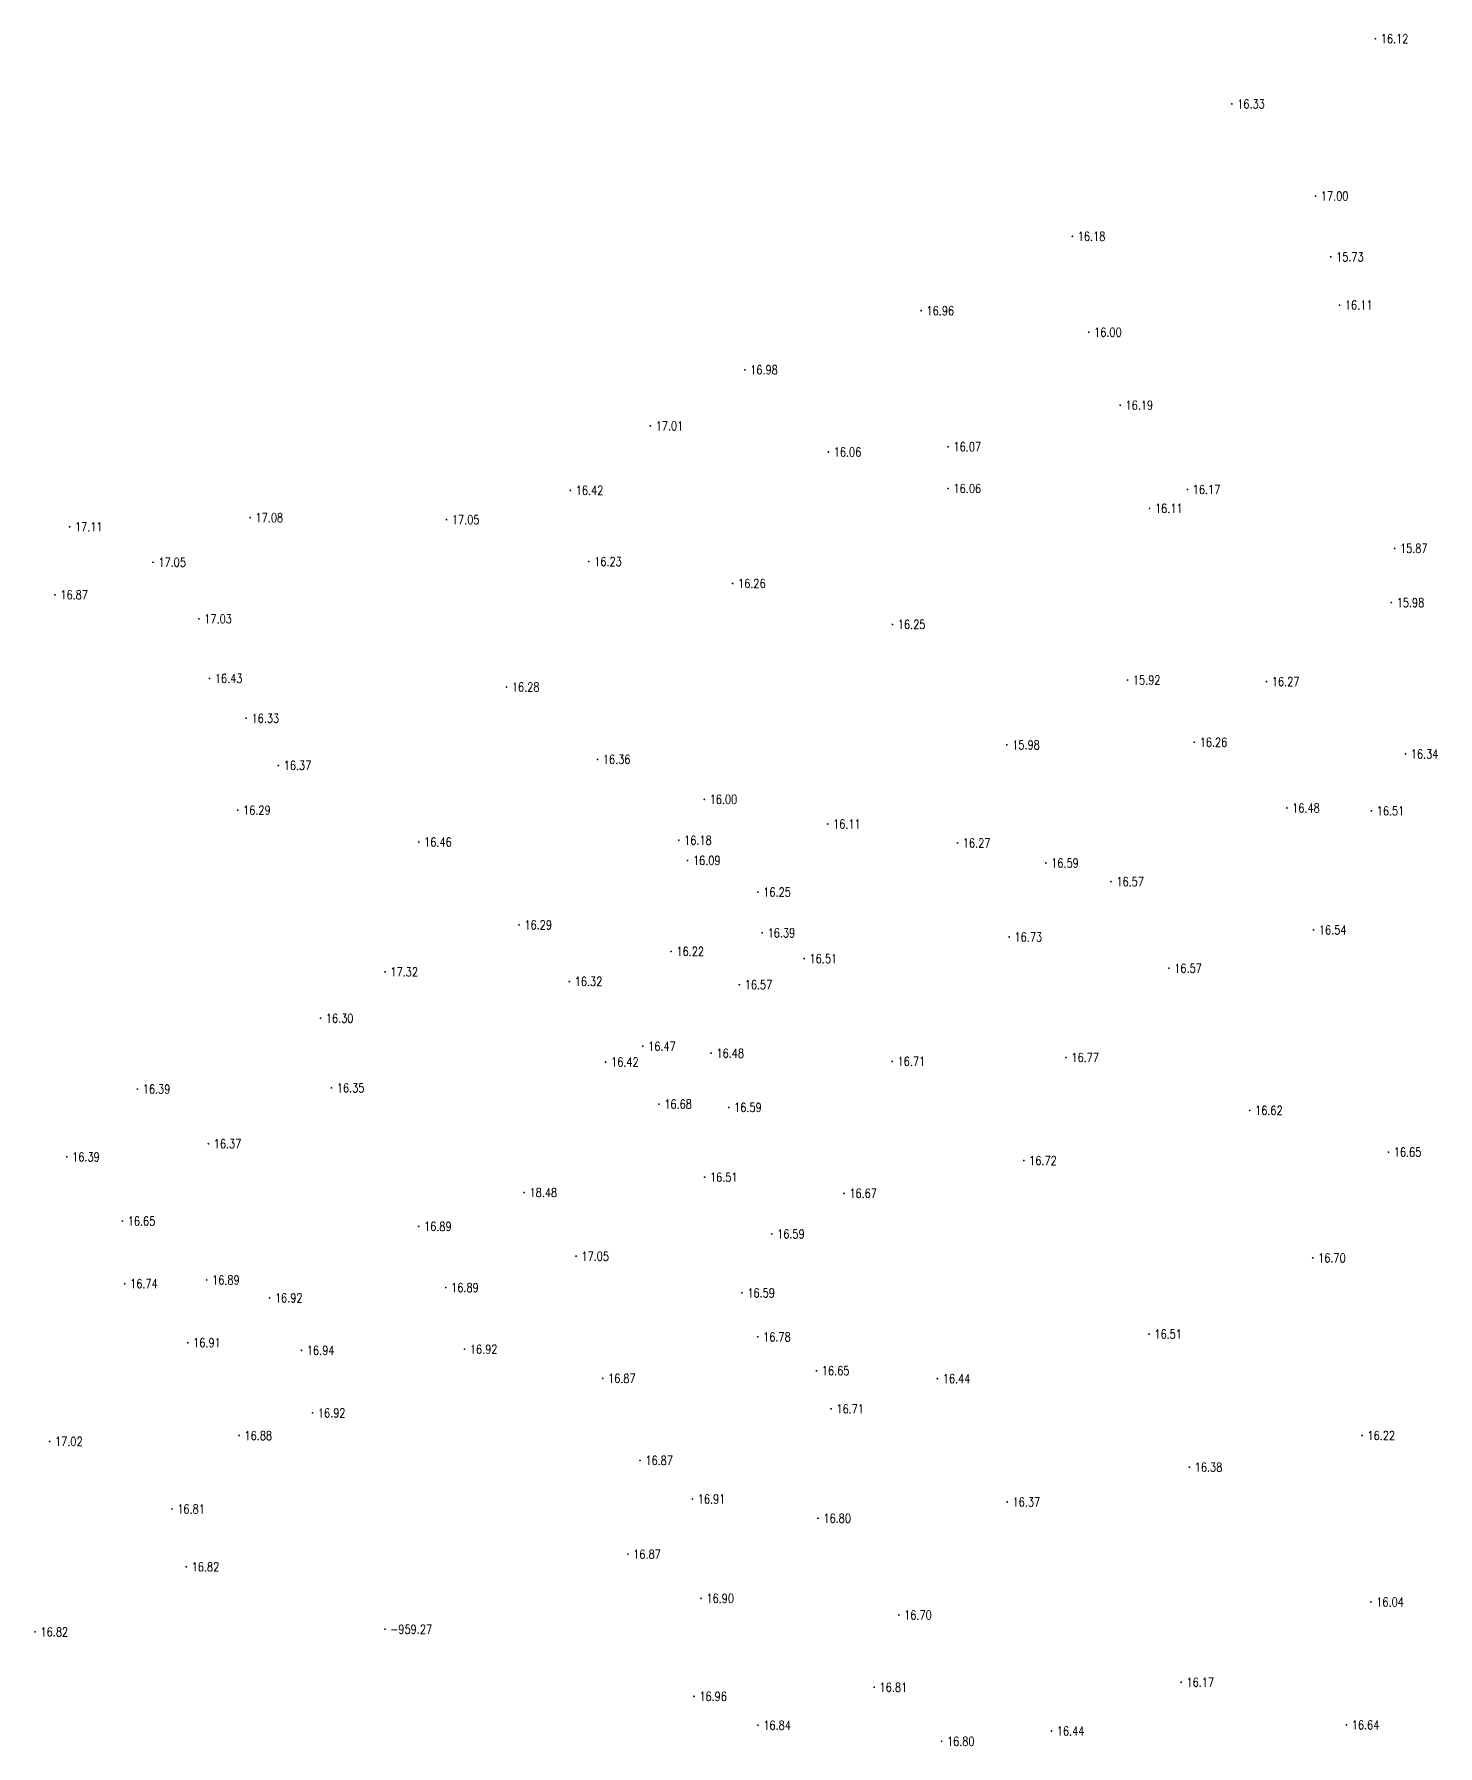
# Model space of a CAD drawing. Extents: x 476861 to 479475, y 2367369 to 2370541.
# Drawn here: x 477033.7 to 477190.7, y 2369432.3 to 2369623.8 of the extents above; entities that cross this region are included whole.
import ezdxf
from ezdxf.enums import TextEntityAlignment as Align

# ---------------------------------------------------------------- set-up
doc = ezdxf.new("R2010")
doc.units = 0
doc.header["$LTSCALE"] = 0.5
doc.layers.get('0').update_dxf_attribs({"linetype": 'CONTINUOUS'})
doc.layers.add('GCD', color=1, linetype='CONTINUOUS')
doc.styles.add('HZ', font='rs.shx', dxfattribs={"width": 0.8, "bigfont": 'hztxt.shx'})

# ---------------------------------------------------------------- blocks, each defined once
blk = doc.blocks.new('GC200')
at = {"linetype": 'Continuous', "const_width": 0.2, "flags": 128}
blk.add_lwpolyline([(-0.1, 0, 1), (0.1, 0, 1)], format="xyb", close=True, dxfattribs=at)

msp = doc.modelspace()

# ---------------------------------------------------------------- block references
at = {"layer": 'GCD', "linetype": 'Continuous'}
ref = msp.add_blockref('GC200', (477183.75, 2369623.268, 16.116), dxfattribs=dict(at, xscale=0.5, yscale=0.5, zscale=0.5))
ref.add_attrib('height', '16.12', dxfattribs={"linetype": 'Continuous', "height": 1, "style": 'HZ', "width": 0.8}).set_placement((477184.35, 2369623.268, 16.116), align=Align.MIDDLE_LEFT)
ref = msp.add_blockref('GC200', (477167.696, 2369615.968, 16.331), dxfattribs=dict(at, xscale=0.5, yscale=0.5, zscale=0.5))
ref.add_attrib('height', '16.33', dxfattribs={"linetype": 'Continuous', "height": 1, "style": 'HZ', "width": 0.8}).set_placement((477168.296, 2369615.968, 16.331), align=Align.MIDDLE_LEFT)
ref = msp.add_blockref('GC200', (477177.05, 2369605.659, 16.995), dxfattribs=dict(at, xscale=0.5, yscale=0.5, zscale=0.5))
ref.add_attrib('height', '17.00', dxfattribs={"linetype": 'Continuous', "height": 1, "style": 'HZ', "width": 0.8}).set_placement((477177.65, 2369605.659, 16.995), align=Align.MIDDLE_LEFT)
ref = msp.add_blockref('GC200', (477149.845, 2369601.153, 16.181), dxfattribs=dict(at, xscale=0.5, yscale=0.5, zscale=0.5))
ref.add_attrib('height', '16.18', dxfattribs={"linetype": 'Continuous', "height": 1, "style": 'HZ', "width": 0.8}).set_placement((477150.445, 2369601.153, 16.181), align=Align.MIDDLE_LEFT)
ref = msp.add_blockref('GC200', (477178.749, 2369598.858, 15.725), dxfattribs=dict(at, xscale=0.5, yscale=0.5, zscale=0.5))
ref.add_attrib('height', '15.73', dxfattribs={"linetype": 'Continuous', "height": 1, "style": 'HZ', "width": 0.8}).set_placement((477179.349, 2369598.858, 15.725), align=Align.MIDDLE_LEFT)
ref = msp.add_blockref('GC200', (477132.928, 2369592.84, 16.963), dxfattribs=dict(at, xscale=0.5, yscale=0.5, zscale=0.5))
ref.add_attrib('height', '16.96', dxfattribs={"linetype": 'Continuous', "height": 1, "style": 'HZ', "width": 0.8}).set_placement((477133.528, 2369592.84, 16.963), align=Align.MIDDLE_LEFT)
ref = msp.add_blockref('GC200', (477179.743, 2369593.467, 16.11), dxfattribs=dict(at, xscale=0.5, yscale=0.5, zscale=0.5))
ref.add_attrib('height', '16.11', dxfattribs={"linetype": 'Continuous', "height": 1, "style": 'HZ', "width": 0.8}).set_placement((477180.343, 2369593.467, 16.11), align=Align.MIDDLE_LEFT)
ref = msp.add_blockref('GC200', (477151.677, 2369590.428, 16.004), dxfattribs=dict(at, xscale=0.5, yscale=0.5, zscale=0.5))
ref.add_attrib('height', '16.00', dxfattribs={"linetype": 'Continuous', "height": 1, "style": 'HZ', "width": 0.8}).set_placement((477152.277, 2369590.428, 16.004), align=Align.MIDDLE_LEFT)
ref = msp.add_blockref('GC200', (477113.212, 2369586.228, 16.98), dxfattribs=dict(at, xscale=0.5, yscale=0.5, zscale=0.5))
ref.add_attrib('height', '16.98', dxfattribs={"linetype": 'Continuous', "height": 1, "style": 'HZ', "width": 0.8}).set_placement((477113.812, 2369586.228, 16.98), align=Align.MIDDLE_LEFT)
ref = msp.add_blockref('GC200', (477155.206, 2369582.268, 16.188), dxfattribs=dict(at, xscale=0.5, yscale=0.5, zscale=0.5))
ref.add_attrib('height', '16.19', dxfattribs={"linetype": 'Continuous', "height": 1, "style": 'HZ', "width": 0.8}).set_placement((477155.806, 2369582.268, 16.188), align=Align.MIDDLE_LEFT)
ref = msp.add_blockref('GC200', (477102.635, 2369579.95, 17.01), dxfattribs=dict(at, xscale=0.5, yscale=0.5, zscale=0.5))
ref.add_attrib('height', '17.01', dxfattribs={"linetype": 'Continuous', "height": 1, "style": 'HZ', "width": 0.8}).set_placement((477103.235, 2369579.95, 17.01), align=Align.MIDDLE_LEFT)
ref = msp.add_blockref('GC200', (477122.551, 2369577.028, 16.06), dxfattribs=dict(at, xscale=0.5, yscale=0.5, zscale=0.5))
ref.add_attrib('height', '16.06', dxfattribs={"linetype": 'Continuous', "height": 1, "style": 'HZ', "width": 0.8}).set_placement((477123.151, 2369577.028, 16.06), align=Align.MIDDLE_LEFT)
ref = msp.add_blockref('GC200', (477135.947, 2369577.616, 16.072), dxfattribs=dict(at, xscale=0.5, yscale=0.5, zscale=0.5))
ref.add_attrib('height', '16.07', dxfattribs={"linetype": 'Continuous', "height": 1, "style": 'HZ', "width": 0.8}).set_placement((477136.547, 2369577.616, 16.072), align=Align.MIDDLE_LEFT)
ref = msp.add_blockref('GC200', (477135.953, 2369572.943, 16.061), dxfattribs=dict(at, xscale=0.5, yscale=0.5, zscale=0.5))
ref.add_attrib('height', '16.06', dxfattribs={"linetype": 'Continuous', "height": 1, "style": 'HZ', "width": 0.8}).set_placement((477136.553, 2369572.943, 16.061), align=Align.MIDDLE_LEFT)
ref = msp.add_blockref('GC200', (477162.718, 2369572.835, 16.17), dxfattribs=dict(at, xscale=0.5, yscale=0.5, zscale=0.5))
ref.add_attrib('height', '16.17', dxfattribs={"linetype": 'Continuous', "height": 1, "style": 'HZ', "width": 0.8}).set_placement((477163.318, 2369572.835, 16.17), align=Align.MIDDLE_LEFT)
ref = msp.add_blockref('GC200', (477093.687, 2369572.742, 16.42), dxfattribs=dict(at, xscale=0.5, yscale=0.5, zscale=0.5))
ref.add_attrib('height', '16.42', dxfattribs={"linetype": 'Continuous', "height": 1, "style": 'HZ', "width": 0.8}).set_placement((477094.287, 2369572.742, 16.42), align=Align.MIDDLE_LEFT)
ref = msp.add_blockref('GC200', (477057.87, 2369569.683, 17.08), dxfattribs=dict(at, xscale=0.5, yscale=0.5, zscale=0.5))
ref.add_attrib('height', '17.08', dxfattribs={"linetype": 'Continuous', "height": 1, "style": 'HZ', "width": 0.8}).set_placement((477058.47, 2369569.683, 17.08), align=Align.MIDDLE_LEFT)
ref = msp.add_blockref('GC200', (477079.837, 2369569.461, 17.047), dxfattribs=dict(at, xscale=0.5, yscale=0.5, zscale=0.5))
ref.add_attrib('height', '17.05', dxfattribs={"linetype": 'Continuous', "height": 1, "style": 'HZ', "width": 0.8}).set_placement((477080.437, 2369569.461, 17.047), align=Align.MIDDLE_LEFT)
ref = msp.add_blockref('GC200', (477158.491, 2369570.72, 16.11), dxfattribs=dict(at, xscale=0.5, yscale=0.5, zscale=0.5))
ref.add_attrib('height', '16.11', dxfattribs={"linetype": 'Continuous', "height": 1, "style": 'HZ', "width": 0.8}).set_placement((477159.091, 2369570.72, 16.11), align=Align.MIDDLE_LEFT)
ref = msp.add_blockref('GC200', (477037.67, 2369568.657, 17.106), dxfattribs=dict(at, xscale=0.5, yscale=0.5, zscale=0.5))
ref.add_attrib('height', '17.11', dxfattribs={"linetype": 'Continuous', "height": 1, "style": 'HZ', "width": 0.8}).set_placement((477038.27, 2369568.657, 17.106), align=Align.MIDDLE_LEFT)
ref = msp.add_blockref('GC200', (477185.901, 2369566.246, 15.867), dxfattribs=dict(at, xscale=0.5, yscale=0.5, zscale=0.5))
ref.add_attrib('height', '15.87', dxfattribs={"linetype": 'Continuous', "height": 1, "style": 'HZ', "width": 0.8}).set_placement((477186.501, 2369566.246, 15.867), align=Align.MIDDLE_LEFT)
ref = msp.add_blockref('GC200', (477046.999, 2369564.691, 17.049), dxfattribs=dict(at, xscale=0.5, yscale=0.5, zscale=0.5))
ref.add_attrib('height', '17.05', dxfattribs={"linetype": 'Continuous', "height": 1, "style": 'HZ', "width": 0.8}).set_placement((477047.599, 2369564.691, 17.049), align=Align.MIDDLE_LEFT)
ref = msp.add_blockref('GC200', (477095.758, 2369564.773, 16.23), dxfattribs=dict(at, xscale=0.5, yscale=0.5, zscale=0.5))
ref.add_attrib('height', '16.23', dxfattribs={"linetype": 'Continuous', "height": 1, "style": 'HZ', "width": 0.8}).set_placement((477096.358, 2369564.773, 16.23), align=Align.MIDDLE_LEFT)
ref = msp.add_blockref('GC200', (477111.845, 2369562.316, 16.26), dxfattribs=dict(at, xscale=0.5, yscale=0.5, zscale=0.5))
ref.add_attrib('height', '16.26', dxfattribs={"linetype": 'Continuous', "height": 1, "style": 'HZ', "width": 0.8}).set_placement((477112.445, 2369562.316, 16.26), align=Align.MIDDLE_LEFT)
ref = msp.add_blockref('GC200', (477036.034, 2369561.051, 16.874), dxfattribs=dict(at, xscale=0.5, yscale=0.5, zscale=0.5))
ref.add_attrib('height', '16.87', dxfattribs={"linetype": 'Continuous', "height": 1, "style": 'HZ', "width": 0.8}).set_placement((477036.634, 2369561.051, 16.874), align=Align.MIDDLE_LEFT)
ref = msp.add_blockref('GC200', (477185.529, 2369560.181, 15.977), dxfattribs=dict(at, xscale=0.5, yscale=0.5, zscale=0.5))
ref.add_attrib('height', '15.98', dxfattribs={"linetype": 'Continuous', "height": 1, "style": 'HZ', "width": 0.8}).set_placement((477186.129, 2369560.181, 15.977), align=Align.MIDDLE_LEFT)
ref = msp.add_blockref('GC200', (477052.132, 2369558.361, 17.026), dxfattribs=dict(at, xscale=0.5, yscale=0.5, zscale=0.5))
ref.add_attrib('height', '17.03', dxfattribs={"linetype": 'Continuous', "height": 1, "style": 'HZ', "width": 0.8}).set_placement((477052.732, 2369558.361, 17.026), align=Align.MIDDLE_LEFT)
ref = msp.add_blockref('GC200', (477129.725, 2369557.738, 16.25), dxfattribs=dict(at, xscale=0.5, yscale=0.5, zscale=0.5))
ref.add_attrib('height', '16.25', dxfattribs={"linetype": 'Continuous', "height": 1, "style": 'HZ', "width": 0.8}).set_placement((477130.325, 2369557.738, 16.25), align=Align.MIDDLE_LEFT)
ref = msp.add_blockref('GC200', (477053.327, 2369551.696, 16.43), dxfattribs=dict(at, xscale=0.5, yscale=0.5, zscale=0.5))
ref.add_attrib('height', '16.43', dxfattribs={"linetype": 'Continuous', "height": 1, "style": 'HZ', "width": 0.8}).set_placement((477053.927, 2369551.696, 16.43), align=Align.MIDDLE_LEFT)
ref = msp.add_blockref('GC200', (477086.555, 2369550.734, 16.28), dxfattribs=dict(at, xscale=0.5, yscale=0.5, zscale=0.5))
ref.add_attrib('height', '16.28', dxfattribs={"linetype": 'Continuous', "height": 1, "style": 'HZ', "width": 0.8}).set_placement((477087.155, 2369550.734, 16.28), align=Align.MIDDLE_LEFT)
ref = msp.add_blockref('GC200', (477156.024, 2369551.517, 15.922), dxfattribs=dict(at, xscale=0.5, yscale=0.5, zscale=0.5))
ref.add_attrib('height', '15.92', dxfattribs={"linetype": 'Continuous', "height": 1, "style": 'HZ', "width": 0.8}).set_placement((477156.624, 2369551.517, 15.922), align=Align.MIDDLE_LEFT)
ref = msp.add_blockref('GC200', (477171.566, 2369551.341, 16.265), dxfattribs=dict(at, xscale=0.5, yscale=0.5, zscale=0.5))
ref.add_attrib('height', '16.27', dxfattribs={"linetype": 'Continuous', "height": 1, "style": 'HZ', "width": 0.8}).set_placement((477172.166, 2369551.341, 16.265), align=Align.MIDDLE_LEFT)
ref = msp.add_blockref('GC200', (477057.424, 2369547.241, 16.33), dxfattribs=dict(at, xscale=0.5, yscale=0.5, zscale=0.5))
ref.add_attrib('height', '16.33', dxfattribs={"linetype": 'Continuous', "height": 1, "style": 'HZ', "width": 0.8}).set_placement((477058.024, 2369547.241, 16.33), align=Align.MIDDLE_LEFT)
ref = msp.add_blockref('GC200', (477142.526, 2369544.263, 15.979), dxfattribs=dict(at, xscale=0.5, yscale=0.5, zscale=0.5))
ref.add_attrib('height', '15.98', dxfattribs={"linetype": 'Continuous', "height": 1, "style": 'HZ', "width": 0.8}).set_placement((477143.126, 2369544.263, 15.979), align=Align.MIDDLE_LEFT)
ref = msp.add_blockref('GC200', (477163.49, 2369544.556, 16.26), dxfattribs=dict(at, xscale=0.5, yscale=0.5, zscale=0.5))
ref.add_attrib('height', '16.26', dxfattribs={"linetype": 'Continuous', "height": 1, "style": 'HZ', "width": 0.8}).set_placement((477164.09, 2369544.556, 16.26), align=Align.MIDDLE_LEFT)
ref = msp.add_blockref('GC200', (477096.731, 2369542.64, 16.359), dxfattribs=dict(at, xscale=0.5, yscale=0.5, zscale=0.5))
ref.add_attrib('height', '16.36', dxfattribs={"linetype": 'Continuous', "height": 1, "style": 'HZ', "width": 0.8}).set_placement((477097.331, 2369542.64, 16.359), align=Align.MIDDLE_LEFT)
ref = msp.add_blockref('GC200', (477096.731, 2369542.64, 16.359), dxfattribs=dict(at, xscale=0.5, yscale=0.5, zscale=0.5))
ref.add_attrib('height', '16.36', dxfattribs={"linetype": 'Continuous', "height": 1, "style": 'HZ', "width": 0.8}).set_placement((477097.331, 2369542.64, 16.359), align=Align.MIDDLE_LEFT)
ref = msp.add_blockref('GC200', (477187.11, 2369543.243, 16.34), dxfattribs=dict(at, xscale=0.5, yscale=0.5, zscale=0.5))
ref.add_attrib('height', '16.34', dxfattribs={"linetype": 'Continuous', "height": 1, "style": 'HZ', "width": 0.8}).set_placement((477187.71, 2369543.243, 16.34), align=Align.MIDDLE_LEFT)
ref = msp.add_blockref('GC200', (477061.02, 2369541.96, 16.371), dxfattribs=dict(at, xscale=0.5, yscale=0.5, zscale=0.5))
ref.add_attrib('height', '16.37', dxfattribs={"linetype": 'Continuous', "height": 1, "style": 'HZ', "width": 0.8}).set_placement((477061.62, 2369541.96, 16.371), align=Align.MIDDLE_LEFT)
ref = msp.add_blockref('GC200', (477056.471, 2369536.956, 16.29), dxfattribs=dict(at, xscale=0.5, yscale=0.5, zscale=0.5))
ref.add_attrib('height', '16.29', dxfattribs={"linetype": 'Continuous', "height": 1, "style": 'HZ', "width": 0.8}).set_placement((477057.071, 2369536.956, 16.29), align=Align.MIDDLE_LEFT)
ref = msp.add_blockref('GC200', (477108.672, 2369538.165, 16.001), dxfattribs=dict(at, xscale=0.5, yscale=0.5, zscale=0.5))
ref.add_attrib('height', '16.00', dxfattribs={"linetype": 'Continuous', "height": 1, "style": 'HZ', "width": 0.8}).set_placement((477109.272, 2369538.165, 16.001), align=Align.MIDDLE_LEFT)
ref = msp.add_blockref('GC200', (477173.841, 2369537.204, 16.48), dxfattribs=dict(at, xscale=0.5, yscale=0.5, zscale=0.5))
ref.add_attrib('height', '16.48', dxfattribs={"linetype": 'Continuous', "height": 1, "style": 'HZ', "width": 0.8}).set_placement((477174.441, 2369537.204, 16.48), align=Align.MIDDLE_LEFT)
ref = msp.add_blockref('GC200', (477183.301, 2369536.883, 16.513), dxfattribs=dict(at, xscale=0.5, yscale=0.5, zscale=0.5))
ref.add_attrib('height', '16.51', dxfattribs={"linetype": 'Continuous', "height": 1, "style": 'HZ', "width": 0.8}).set_placement((477183.901, 2369536.883, 16.513), align=Align.MIDDLE_LEFT)
ref = msp.add_blockref('GC200', (477122.477, 2369535.406, 16.11), dxfattribs=dict(at, xscale=0.5, yscale=0.5, zscale=0.5))
ref.add_attrib('height', '16.11', dxfattribs={"linetype": 'Continuous', "height": 1, "style": 'HZ', "width": 0.8}).set_placement((477123.077, 2369535.406, 16.11), align=Align.MIDDLE_LEFT)
ref = msp.add_blockref('GC200', (477076.732, 2369533.387, 16.458), dxfattribs=dict(at, xscale=0.5, yscale=0.5, zscale=0.5))
ref.add_attrib('height', '16.46', dxfattribs={"linetype": 'Continuous', "height": 1, "style": 'HZ', "width": 0.8}).set_placement((477077.332, 2369533.387, 16.458), align=Align.MIDDLE_LEFT)
ref = msp.add_blockref('GC200', (477105.813, 2369533.589, 16.183), dxfattribs=dict(at, xscale=0.5, yscale=0.5, zscale=0.5))
ref.add_attrib('height', '16.18', dxfattribs={"linetype": 'Continuous', "height": 1, "style": 'HZ', "width": 0.8}).set_placement((477106.413, 2369533.589, 16.183), align=Align.MIDDLE_LEFT)
ref = msp.add_blockref('GC200', (477136.999, 2369533.284, 16.27), dxfattribs=dict(at, xscale=0.5, yscale=0.5, zscale=0.5))
ref.add_attrib('height', '16.27', dxfattribs={"linetype": 'Continuous', "height": 1, "style": 'HZ', "width": 0.8}).set_placement((477137.599, 2369533.284, 16.27), align=Align.MIDDLE_LEFT)
ref = msp.add_blockref('GC200', (477106.806, 2369531.334, 16.094), dxfattribs=dict(at, xscale=0.5, yscale=0.5, zscale=0.5))
ref.add_attrib('height', '16.09', dxfattribs={"linetype": 'Continuous', "height": 1, "style": 'HZ', "width": 0.8}).set_placement((477107.406, 2369531.334, 16.094), align=Align.MIDDLE_LEFT)
ref = msp.add_blockref('GC200', (477146.881, 2369531.048, 16.587), dxfattribs=dict(at, xscale=0.5, yscale=0.5, zscale=0.5))
ref.add_attrib('height', '16.59', dxfattribs={"linetype": 'Continuous', "height": 1, "style": 'HZ', "width": 0.8}).set_placement((477147.481, 2369531.048, 16.587), align=Align.MIDDLE_LEFT)
ref = msp.add_blockref('GC200', (477154.172, 2369528.955, 16.569), dxfattribs=dict(at, xscale=0.5, yscale=0.5, zscale=0.5))
ref.add_attrib('height', '16.57', dxfattribs={"linetype": 'Continuous', "height": 1, "style": 'HZ', "width": 0.8}).set_placement((477154.772, 2369528.955, 16.569), align=Align.MIDDLE_LEFT)
ref = msp.add_blockref('GC200', (477114.673, 2369527.788, 16.247), dxfattribs=dict(at, xscale=0.5, yscale=0.5, zscale=0.5))
ref.add_attrib('height', '16.25', dxfattribs={"linetype": 'Continuous', "height": 1, "style": 'HZ', "width": 0.8}).set_placement((477115.273, 2369527.788, 16.247), align=Align.MIDDLE_LEFT)
ref = msp.add_blockref('GC200', (477087.946, 2369524.119, 16.285), dxfattribs=dict(at, xscale=0.5, yscale=0.5, zscale=0.5))
ref.add_attrib('height', '16.29', dxfattribs={"linetype": 'Continuous', "height": 1, "style": 'HZ', "width": 0.8}).set_placement((477088.546, 2369524.119, 16.285), align=Align.MIDDLE_LEFT)
ref = msp.add_blockref('GC200', (477115.159, 2369523.227, 16.386), dxfattribs=dict(at, xscale=0.5, yscale=0.5, zscale=0.5))
ref.add_attrib('height', '16.39', dxfattribs={"linetype": 'Continuous', "height": 1, "style": 'HZ', "width": 0.8}).set_placement((477115.759, 2369523.227, 16.386), align=Align.MIDDLE_LEFT)
ref = msp.add_blockref('GC200', (477176.831, 2369523.56, 16.54), dxfattribs=dict(at, xscale=0.5, yscale=0.5, zscale=0.5))
ref.add_attrib('height', '16.54', dxfattribs={"linetype": 'Continuous', "height": 1, "style": 'HZ', "width": 0.8}).set_placement((477177.431, 2369523.56, 16.54), align=Align.MIDDLE_LEFT)
ref = msp.add_blockref('GC200', (477104.96, 2369521.157, 16.22), dxfattribs=dict(at, xscale=0.5, yscale=0.5, zscale=0.5))
ref.add_attrib('height', '16.22', dxfattribs={"linetype": 'Continuous', "height": 1, "style": 'HZ', "width": 0.8}).set_placement((477105.56, 2369521.157, 16.22), align=Align.MIDDLE_LEFT)
ref = msp.add_blockref('GC200', (477142.78, 2369522.772, 16.73), dxfattribs=dict(at, xscale=0.5, yscale=0.5, zscale=0.5))
ref.add_attrib('height', '16.73', dxfattribs={"linetype": 'Continuous', "height": 1, "style": 'HZ', "width": 0.8}).set_placement((477143.38, 2369522.772, 16.73), align=Align.MIDDLE_LEFT)
ref = msp.add_blockref('GC200', (477119.842, 2369520.347, 16.506), dxfattribs=dict(at, xscale=0.5, yscale=0.5, zscale=0.5))
ref.add_attrib('height', '16.51', dxfattribs={"linetype": 'Continuous', "height": 1, "style": 'HZ', "width": 0.8}).set_placement((477120.442, 2369520.347, 16.506), align=Align.MIDDLE_LEFT)
ref = msp.add_blockref('GC200', (477160.648, 2369519.276, 16.565), dxfattribs=dict(at, xscale=0.5, yscale=0.5, zscale=0.5))
ref.add_attrib('height', '16.57', dxfattribs={"linetype": 'Continuous', "height": 1, "style": 'HZ', "width": 0.8}).set_placement((477161.248, 2369519.276, 16.565), align=Align.MIDDLE_LEFT)
ref = msp.add_blockref('GC200', (477072.956, 2369518.871, 17.324), dxfattribs=dict(at, xscale=0.5, yscale=0.5, zscale=0.5))
ref.add_attrib('height', '17.32', dxfattribs={"linetype": 'Continuous', "height": 1, "style": 'HZ', "width": 0.8}).set_placement((477073.556, 2369518.871, 17.324), align=Align.MIDDLE_LEFT)
ref = msp.add_blockref('GC200', (477093.574, 2369517.796, 16.315), dxfattribs=dict(at, xscale=0.5, yscale=0.5, zscale=0.5))
ref.add_attrib('height', '16.32', dxfattribs={"linetype": 'Continuous', "height": 1, "style": 'HZ', "width": 0.8}).set_placement((477094.174, 2369517.796, 16.315), align=Align.MIDDLE_LEFT)
ref = msp.add_blockref('GC200', (477112.593, 2369517.426, 16.565), dxfattribs=dict(at, xscale=0.5, yscale=0.5, zscale=0.5))
ref.add_attrib('height', '16.57', dxfattribs={"linetype": 'Continuous', "height": 1, "style": 'HZ', "width": 0.8}).set_placement((477113.193, 2369517.426, 16.565), align=Align.MIDDLE_LEFT)
ref = msp.add_blockref('GC200', (477065.739, 2369513.678, 16.3), dxfattribs=dict(at, xscale=0.5, yscale=0.5, zscale=0.5))
ref.add_attrib('height', '16.30', dxfattribs={"linetype": 'Continuous', "height": 1, "style": 'HZ', "width": 0.8}).set_placement((477066.339, 2369513.678, 16.3), align=Align.MIDDLE_LEFT)
ref = msp.add_blockref('GC200', (477101.791, 2369510.547, 16.467), dxfattribs=dict(at, xscale=0.5, yscale=0.5, zscale=0.5))
ref.add_attrib('height', '16.47', dxfattribs={"linetype": 'Continuous', "height": 1, "style": 'HZ', "width": 0.8}).set_placement((477102.391, 2369510.547, 16.467), align=Align.MIDDLE_LEFT)
ref = msp.add_blockref('GC200', (477109.426, 2369509.766, 16.475), dxfattribs=dict(at, xscale=0.5, yscale=0.5, zscale=0.5))
ref.add_attrib('height', '16.48', dxfattribs={"linetype": 'Continuous', "height": 1, "style": 'HZ', "width": 0.8}).set_placement((477110.026, 2369509.766, 16.475), align=Align.MIDDLE_LEFT)
ref = msp.add_blockref('GC200', (477097.641, 2369508.784, 16.422), dxfattribs=dict(at, xscale=0.5, yscale=0.5, zscale=0.5))
ref.add_attrib('height', '16.42', dxfattribs={"linetype": 'Continuous', "height": 1, "style": 'HZ', "width": 0.8}).set_placement((477098.241, 2369508.784, 16.422), align=Align.MIDDLE_LEFT)
ref = msp.add_blockref('GC200', (477129.7, 2369508.851, 16.71), dxfattribs=dict(at, xscale=0.5, yscale=0.5, zscale=0.5))
ref.add_attrib('height', '16.71', dxfattribs={"linetype": 'Continuous', "height": 1, "style": 'HZ', "width": 0.8}).set_placement((477130.3, 2369508.851, 16.71), align=Align.MIDDLE_LEFT)
ref = msp.add_blockref('GC200', (477149.136, 2369509.289, 16.77), dxfattribs=dict(at, xscale=0.5, yscale=0.5, zscale=0.5))
ref.add_attrib('height', '16.77', dxfattribs={"linetype": 'Continuous', "height": 1, "style": 'HZ', "width": 0.8}).set_placement((477149.736, 2369509.289, 16.77), align=Align.MIDDLE_LEFT)
ref = msp.add_blockref('GC200', (477045.251, 2369505.755, 16.389), dxfattribs=dict(at, xscale=0.5, yscale=0.5, zscale=0.5))
ref.add_attrib('height', '16.39', dxfattribs={"linetype": 'Continuous', "height": 1, "style": 'HZ', "width": 0.8}).set_placement((477045.851, 2369505.755, 16.389), align=Align.MIDDLE_LEFT)
ref = msp.add_blockref('GC200', (477066.964, 2369505.884, 16.352), dxfattribs=dict(at, xscale=0.5, yscale=0.5, zscale=0.5))
ref.add_attrib('height', '16.35', dxfattribs={"linetype": 'Continuous', "height": 1, "style": 'HZ', "width": 0.8}).set_placement((477067.564, 2369505.884, 16.352), align=Align.MIDDLE_LEFT)
ref = msp.add_blockref('GC200', (477103.599, 2369504.071, 16.682), dxfattribs=dict(at, xscale=0.5, yscale=0.5, zscale=0.5))
ref.add_attrib('height', '16.68', dxfattribs={"linetype": 'Continuous', "height": 1, "style": 'HZ', "width": 0.8}).set_placement((477104.199, 2369504.071, 16.682), align=Align.MIDDLE_LEFT)
ref = msp.add_blockref('GC200', (477111.409, 2369503.704, 16.59), dxfattribs=dict(at, xscale=0.5, yscale=0.5, zscale=0.5))
ref.add_attrib('height', '16.59', dxfattribs={"linetype": 'Continuous', "height": 1, "style": 'HZ', "width": 0.8}).set_placement((477112.009, 2369503.704, 16.59), align=Align.MIDDLE_LEFT)
ref = msp.add_blockref('GC200', (477169.689, 2369503.369, 16.62), dxfattribs=dict(at, xscale=0.5, yscale=0.5, zscale=0.5))
ref.add_attrib('height', '16.62', dxfattribs={"linetype": 'Continuous', "height": 1, "style": 'HZ', "width": 0.8}).set_placement((477170.289, 2369503.369, 16.62), align=Align.MIDDLE_LEFT)
ref = msp.add_blockref('GC200', (477037.354, 2369498.166, 16.394), dxfattribs=dict(at, xscale=0.5, yscale=0.5, zscale=0.5))
ref.add_attrib('height', '16.39', dxfattribs={"linetype": 'Continuous', "height": 1, "style": 'HZ', "width": 0.8}).set_placement((477037.954, 2369498.166, 16.394), align=Align.MIDDLE_LEFT)
ref = msp.add_blockref('GC200', (477053.193, 2369499.634, 16.374), dxfattribs=dict(at, xscale=0.5, yscale=0.5, zscale=0.5))
ref.add_attrib('height', '16.37', dxfattribs={"linetype": 'Continuous', "height": 1, "style": 'HZ', "width": 0.8}).set_placement((477053.793, 2369499.634, 16.374), align=Align.MIDDLE_LEFT)
ref = msp.add_blockref('GC200', (477185.206, 2369498.704, 16.65), dxfattribs=dict(at, xscale=0.5, yscale=0.5, zscale=0.5))
ref.add_attrib('height', '16.65', dxfattribs={"linetype": 'Continuous', "height": 1, "style": 'HZ', "width": 0.8}).set_placement((477185.806, 2369498.704, 16.65), align=Align.MIDDLE_LEFT)
ref = msp.add_blockref('GC200', (477144.415, 2369497.752, 16.72), dxfattribs=dict(at, xscale=0.5, yscale=0.5, zscale=0.5))
ref.add_attrib('height', '16.72', dxfattribs={"linetype": 'Continuous', "height": 1, "style": 'HZ', "width": 0.8}).set_placement((477145.015, 2369497.752, 16.72), align=Align.MIDDLE_LEFT)
ref = msp.add_blockref('GC200', (477108.71, 2369495.895, 16.508), dxfattribs=dict(at, xscale=0.5, yscale=0.5, zscale=0.5))
ref.add_attrib('height', '16.51', dxfattribs={"linetype": 'Continuous', "height": 1, "style": 'HZ', "width": 0.8}).set_placement((477109.31, 2369495.895, 16.508), align=Align.MIDDLE_LEFT)
ref = msp.add_blockref('GC200', (477088.531, 2369494.179, 18.479), dxfattribs=dict(at, xscale=0.5, yscale=0.5, zscale=0.5))
ref.add_attrib('height', '18.48', dxfattribs={"linetype": 'Continuous', "height": 1, "style": 'HZ', "width": 0.8}).set_placement((477089.131, 2369494.179, 18.479), align=Align.MIDDLE_LEFT)
ref = msp.add_blockref('GC200', (477124.297, 2369494.09, 16.672), dxfattribs=dict(at, xscale=0.5, yscale=0.5, zscale=0.5))
ref.add_attrib('height', '16.67', dxfattribs={"linetype": 'Continuous', "height": 1, "style": 'HZ', "width": 0.8}).set_placement((477124.897, 2369494.09, 16.672), align=Align.MIDDLE_LEFT)
ref = msp.add_blockref('GC200', (477043.568, 2369490.984, 16.645), dxfattribs=dict(at, xscale=0.5, yscale=0.5, zscale=0.5))
ref.add_attrib('height', '16.65', dxfattribs={"linetype": 'Continuous', "height": 1, "style": 'HZ', "width": 0.8}).set_placement((477044.168, 2369490.984, 16.645), align=Align.MIDDLE_LEFT)
ref = msp.add_blockref('GC200', (477076.721, 2369490.387, 16.891), dxfattribs=dict(at, xscale=0.5, yscale=0.5, zscale=0.5))
ref.add_attrib('height', '16.89', dxfattribs={"linetype": 'Continuous', "height": 1, "style": 'HZ', "width": 0.8}).set_placement((477077.321, 2369490.387, 16.891), align=Align.MIDDLE_LEFT)
ref = msp.add_blockref('GC200', (477116.213, 2369489.549, 16.594), dxfattribs=dict(at, xscale=0.5, yscale=0.5, zscale=0.5))
ref.add_attrib('height', '16.59', dxfattribs={"linetype": 'Continuous', "height": 1, "style": 'HZ', "width": 0.8}).set_placement((477116.813, 2369489.549, 16.594), align=Align.MIDDLE_LEFT)
ref = msp.add_blockref('GC200', (477094.324, 2369487.054, 17.051), dxfattribs=dict(at, xscale=0.5, yscale=0.5, zscale=0.5))
ref.add_attrib('height', '17.05', dxfattribs={"linetype": 'Continuous', "height": 1, "style": 'HZ', "width": 0.8}).set_placement((477094.924, 2369487.054, 17.051), align=Align.MIDDLE_LEFT)
ref = msp.add_blockref('GC200', (477176.738, 2369486.865, 16.7), dxfattribs=dict(at, xscale=0.5, yscale=0.5, zscale=0.5))
ref.add_attrib('height', '16.70', dxfattribs={"linetype": 'Continuous', "height": 1, "style": 'HZ', "width": 0.8}).set_placement((477177.338, 2369486.865, 16.7), align=Align.MIDDLE_LEFT)
ref = msp.add_blockref('GC200', (477043.838, 2369483.978, 16.742), dxfattribs=dict(at, xscale=0.5, yscale=0.5, zscale=0.5))
ref.add_attrib('height', '16.74', dxfattribs={"linetype": 'Continuous', "height": 1, "style": 'HZ', "width": 0.8}).set_placement((477044.438, 2369483.978, 16.742), align=Align.MIDDLE_LEFT)
ref = msp.add_blockref('GC200', (477053.01, 2369484.397, 16.889), dxfattribs=dict(at, xscale=0.5, yscale=0.5, zscale=0.5))
ref.add_attrib('height', '16.89', dxfattribs={"linetype": 'Continuous', "height": 1, "style": 'HZ', "width": 0.8}).set_placement((477053.61, 2369484.397, 16.889), align=Align.MIDDLE_LEFT)
ref = msp.add_blockref('GC200', (477079.751, 2369483.544, 16.888), dxfattribs=dict(at, xscale=0.5, yscale=0.5, zscale=0.5))
ref.add_attrib('height', '16.89', dxfattribs={"linetype": 'Continuous', "height": 1, "style": 'HZ', "width": 0.8}).set_placement((477080.351, 2369483.544, 16.888), align=Align.MIDDLE_LEFT)
ref = msp.add_blockref('GC200', (477112.886, 2369482.947, 16.593), dxfattribs=dict(at, xscale=0.5, yscale=0.5, zscale=0.5))
ref.add_attrib('height', '16.59', dxfattribs={"linetype": 'Continuous', "height": 1, "style": 'HZ', "width": 0.8}).set_placement((477113.486, 2369482.947, 16.593), align=Align.MIDDLE_LEFT)
ref = msp.add_blockref('GC200', (477060.043, 2369482.386, 16.915), dxfattribs=dict(at, xscale=0.5, yscale=0.5, zscale=0.5))
ref.add_attrib('height', '16.92', dxfattribs={"linetype": 'Continuous', "height": 1, "style": 'HZ', "width": 0.8}).set_placement((477060.643, 2369482.386, 16.915), align=Align.MIDDLE_LEFT)
ref = msp.add_blockref('GC200', (477050.89, 2369477.372, 16.914), dxfattribs=dict(at, xscale=0.5, yscale=0.5, zscale=0.5))
ref.add_attrib('height', '16.91', dxfattribs={"linetype": 'Continuous', "height": 1, "style": 'HZ', "width": 0.8}).set_placement((477051.49, 2369477.372, 16.914), align=Align.MIDDLE_LEFT)
ref = msp.add_blockref('GC200', (477114.649, 2369478.026, 16.78), dxfattribs=dict(at, xscale=0.5, yscale=0.5, zscale=0.5))
ref.add_attrib('height', '16.78', dxfattribs={"linetype": 'Continuous', "height": 1, "style": 'HZ', "width": 0.8}).set_placement((477115.249, 2369478.026, 16.78), align=Align.MIDDLE_LEFT)
ref = msp.add_blockref('GC200', (477158.422, 2369478.339, 16.51), dxfattribs=dict(at, xscale=0.5, yscale=0.5, zscale=0.5))
ref.add_attrib('height', '16.51', dxfattribs={"linetype": 'Continuous', "height": 1, "style": 'HZ', "width": 0.8}).set_placement((477159.022, 2369478.339, 16.51), align=Align.MIDDLE_LEFT)
ref = msp.add_blockref('GC200', (477063.609, 2369476.521, 16.935), dxfattribs=dict(at, xscale=0.5, yscale=0.5, zscale=0.5))
ref.add_attrib('height', '16.94', dxfattribs={"linetype": 'Continuous', "height": 1, "style": 'HZ', "width": 0.8}).set_placement((477064.209, 2369476.521, 16.935), align=Align.MIDDLE_LEFT)
ref = msp.add_blockref('GC200', (477081.85, 2369476.651, 16.923), dxfattribs=dict(at, xscale=0.5, yscale=0.5, zscale=0.5))
ref.add_attrib('height', '16.92', dxfattribs={"linetype": 'Continuous', "height": 1, "style": 'HZ', "width": 0.8}).set_placement((477082.45, 2369476.651, 16.923), align=Align.MIDDLE_LEFT)
ref = msp.add_blockref('GC200', (477097.306, 2369473.381, 16.869), dxfattribs=dict(at, xscale=0.5, yscale=0.5, zscale=0.5))
ref.add_attrib('height', '16.87', dxfattribs={"linetype": 'Continuous', "height": 1, "style": 'HZ', "width": 0.8}).set_placement((477097.906, 2369473.381, 16.869), align=Align.MIDDLE_LEFT)
ref = msp.add_blockref('GC200', (477121.225, 2369474.246, 16.65), dxfattribs=dict(at, xscale=0.5, yscale=0.5, zscale=0.5))
ref.add_attrib('height', '16.65', dxfattribs={"linetype": 'Continuous', "height": 1, "style": 'HZ', "width": 0.8}).set_placement((477121.825, 2369474.246, 16.65), align=Align.MIDDLE_LEFT)
ref = msp.add_blockref('GC200', (477134.747, 2369473.358, 16.44), dxfattribs=dict(at, xscale=0.5, yscale=0.5, zscale=0.5))
ref.add_attrib('height', '16.44', dxfattribs={"linetype": 'Continuous', "height": 1, "style": 'HZ', "width": 0.8}).set_placement((477135.347, 2369473.358, 16.44), align=Align.MIDDLE_LEFT)
ref = msp.add_blockref('GC200', (477064.851, 2369469.52, 16.917), dxfattribs=dict(at, xscale=0.5, yscale=0.5, zscale=0.5))
ref.add_attrib('height', '16.92', dxfattribs={"linetype": 'Continuous', "height": 1, "style": 'HZ', "width": 0.8}).set_placement((477065.451, 2369469.52, 16.917), align=Align.MIDDLE_LEFT)
ref = msp.add_blockref('GC200', (477122.854, 2369469.978, 16.712), dxfattribs=dict(at, xscale=0.5, yscale=0.5, zscale=0.5))
ref.add_attrib('height', '16.71', dxfattribs={"linetype": 'Continuous', "height": 1, "style": 'HZ', "width": 0.8}).set_placement((477123.454, 2369469.978, 16.712), align=Align.MIDDLE_LEFT)
ref = msp.add_blockref('GC200', (477035.438, 2369466.329, 17.02), dxfattribs=dict(at, xscale=0.5, yscale=0.5, zscale=0.5))
ref.add_attrib('height', '17.02', dxfattribs={"linetype": 'Continuous', "height": 1, "style": 'HZ', "width": 0.8}).set_placement((477036.038, 2369466.329, 17.02), align=Align.MIDDLE_LEFT)
ref = msp.add_blockref('GC200', (477056.634, 2369466.991, 16.876), dxfattribs=dict(at, xscale=0.5, yscale=0.5, zscale=0.5))
ref.add_attrib('height', '16.88', dxfattribs={"linetype": 'Continuous', "height": 1, "style": 'HZ', "width": 0.8}).set_placement((477057.234, 2369466.991, 16.876), align=Align.MIDDLE_LEFT)
ref = msp.add_blockref('GC200', (477182.262, 2369466.993, 16.22), dxfattribs=dict(at, xscale=0.5, yscale=0.5, zscale=0.5))
ref.add_attrib('height', '16.22', dxfattribs={"linetype": 'Continuous', "height": 1, "style": 'HZ', "width": 0.8}).set_placement((477182.862, 2369466.993, 16.22), align=Align.MIDDLE_LEFT)
ref = msp.add_blockref('GC200', (477101.478, 2369464.211, 16.865), dxfattribs=dict(at, xscale=0.5, yscale=0.5, zscale=0.5))
ref.add_attrib('height', '16.87', dxfattribs={"linetype": 'Continuous', "height": 1, "style": 'HZ', "width": 0.8}).set_placement((477102.078, 2369464.211, 16.865), align=Align.MIDDLE_LEFT)
ref = msp.add_blockref('GC200', (477162.937, 2369463.454, 16.38), dxfattribs=dict(at, xscale=0.5, yscale=0.5, zscale=0.5))
ref.add_attrib('height', '16.38', dxfattribs={"linetype": 'Continuous', "height": 1, "style": 'HZ', "width": 0.8}).set_placement((477163.537, 2369463.454, 16.38), align=Align.MIDDLE_LEFT)
ref = msp.add_blockref('GC200', (477107.341, 2369459.895, 16.914), dxfattribs=dict(at, xscale=0.5, yscale=0.5, zscale=0.5))
ref.add_attrib('height', '16.91', dxfattribs={"linetype": 'Continuous', "height": 1, "style": 'HZ', "width": 0.8}).set_placement((477107.941, 2369459.895, 16.914), align=Align.MIDDLE_LEFT)
ref = msp.add_blockref('GC200', (477049.117, 2369458.776, 16.811), dxfattribs=dict(at, xscale=0.5, yscale=0.5, zscale=0.5))
ref.add_attrib('height', '16.81', dxfattribs={"linetype": 'Continuous', "height": 1, "style": 'HZ', "width": 0.8}).set_placement((477049.717, 2369458.776, 16.811), align=Align.MIDDLE_LEFT)
ref = msp.add_blockref('GC200', (477142.558, 2369459.56, 16.37), dxfattribs=dict(at, xscale=0.5, yscale=0.5, zscale=0.5))
ref.add_attrib('height', '16.37', dxfattribs={"linetype": 'Continuous', "height": 1, "style": 'HZ', "width": 0.8}).set_placement((477143.158, 2369459.56, 16.37), align=Align.MIDDLE_LEFT)
ref = msp.add_blockref('GC200', (477121.394, 2369457.737, 16.801), dxfattribs=dict(at, xscale=0.5, yscale=0.5, zscale=0.5))
ref.add_attrib('height', '16.80', dxfattribs={"linetype": 'Continuous', "height": 1, "style": 'HZ', "width": 0.8}).set_placement((477121.994, 2369457.737, 16.801), align=Align.MIDDLE_LEFT)
ref = msp.add_blockref('GC200', (477050.723, 2369452.305, 16.816), dxfattribs=dict(at, xscale=0.5, yscale=0.5, zscale=0.5))
ref.add_attrib('height', '16.82', dxfattribs={"linetype": 'Continuous', "height": 1, "style": 'HZ', "width": 0.8}).set_placement((477051.323, 2369452.305, 16.816), align=Align.MIDDLE_LEFT)
ref = msp.add_blockref('GC200', (477100.118, 2369453.716, 16.865), dxfattribs=dict(at, xscale=0.5, yscale=0.5, zscale=0.5))
ref.add_attrib('height', '16.87', dxfattribs={"linetype": 'Continuous', "height": 1, "style": 'HZ', "width": 0.8}).set_placement((477100.718, 2369453.716, 16.865), align=Align.MIDDLE_LEFT)
ref = msp.add_blockref('GC200', (477108.305, 2369448.781, 16.903), dxfattribs=dict(at, xscale=0.5, yscale=0.5, zscale=0.5))
ref.add_attrib('height', '16.90', dxfattribs={"linetype": 'Continuous', "height": 1, "style": 'HZ', "width": 0.8}).set_placement((477108.905, 2369448.781, 16.903), align=Align.MIDDLE_LEFT)
ref = msp.add_blockref('GC200', (477183.25, 2369448.367, 16.04), dxfattribs=dict(at, xscale=0.5, yscale=0.5, zscale=0.5))
ref.add_attrib('height', '16.04', dxfattribs={"linetype": 'Continuous', "height": 1, "style": 'HZ', "width": 0.8}).set_placement((477183.85, 2369448.367, 16.04), align=Align.MIDDLE_LEFT)
ref = msp.add_blockref('GC200', (477130.433, 2369446.915, 16.698), dxfattribs=dict(at, xscale=0.5, yscale=0.5, zscale=0.5))
ref.add_attrib('height', '16.70', dxfattribs={"linetype": 'Continuous', "height": 1, "style": 'HZ', "width": 0.8}).set_placement((477131.033, 2369446.915, 16.698), align=Align.MIDDLE_LEFT)
ref = msp.add_blockref('GC200', (477033.812, 2369445.025, 16.815), dxfattribs=dict(at, xscale=0.5, yscale=0.5, zscale=0.5))
ref.add_attrib('height', '16.82', dxfattribs={"linetype": 'Continuous', "height": 1, "style": 'HZ', "width": 0.8}).set_placement((477034.412, 2369445.025, 16.815), align=Align.MIDDLE_LEFT)
ref = msp.add_blockref('GC200', (477072.955, 2369445.322, -959.269), dxfattribs=dict(at, xscale=0.5, yscale=0.5, zscale=0.5))
ref.add_attrib('height', '-959.27', dxfattribs={"linetype": 'Continuous', "height": 1, "style": 'HZ', "width": 0.8}).set_placement((477073.555, 2369445.322, -959.269), align=Align.MIDDLE_LEFT)
ref = msp.add_blockref('GC200', (477127.678, 2369438.831, 16.807), dxfattribs=dict(at, xscale=0.5, yscale=0.5, zscale=0.5))
ref.add_attrib('height', '16.81', dxfattribs={"linetype": 'Continuous', "height": 1, "style": 'HZ', "width": 0.8}).set_placement((477128.278, 2369438.831, 16.807), align=Align.MIDDLE_LEFT)
ref = msp.add_blockref('GC200', (477162.018, 2369439.387, 16.174), dxfattribs=dict(at, xscale=0.5, yscale=0.5, zscale=0.5))
ref.add_attrib('height', '16.17', dxfattribs={"linetype": 'Continuous', "height": 1, "style": 'HZ', "width": 0.8}).set_placement((477162.618, 2369439.387, 16.174), align=Align.MIDDLE_LEFT)
ref = msp.add_blockref('GC200', (477107.517, 2369437.812, 16.963), dxfattribs=dict(at, xscale=0.5, yscale=0.5, zscale=0.5))
ref.add_attrib('height', '16.96', dxfattribs={"linetype": 'Continuous', "height": 1, "style": 'HZ', "width": 0.8}).set_placement((477108.117, 2369437.812, 16.963), align=Align.MIDDLE_LEFT)
ref = msp.add_blockref('GC200', (477114.674, 2369434.58, 16.836), dxfattribs=dict(at, xscale=0.5, yscale=0.5, zscale=0.5))
ref.add_attrib('height', '16.84', dxfattribs={"linetype": 'Continuous', "height": 1, "style": 'HZ', "width": 0.8}).set_placement((477115.274, 2369434.58, 16.836), align=Align.MIDDLE_LEFT)
ref = msp.add_blockref('GC200', (477147.51, 2369433.935, 16.44), dxfattribs=dict(at, xscale=0.5, yscale=0.5, zscale=0.5))
ref.add_attrib('height', '16.44', dxfattribs={"linetype": 'Continuous', "height": 1, "style": 'HZ', "width": 0.8}).set_placement((477148.11, 2369433.935, 16.44), align=Align.MIDDLE_LEFT)
ref = msp.add_blockref('GC200', (477180.506, 2369434.619, 16.641), dxfattribs=dict(at, xscale=0.5, yscale=0.5, zscale=0.5))
ref.add_attrib('height', '16.64', dxfattribs={"linetype": 'Continuous', "height": 1, "style": 'HZ', "width": 0.8}).set_placement((477181.106, 2369434.619, 16.641), align=Align.MIDDLE_LEFT)
ref = msp.add_blockref('GC200', (477135.221, 2369432.783, 16.802), dxfattribs=dict(at, xscale=0.5, yscale=0.5, zscale=0.5))
ref.add_attrib('height', '16.80', dxfattribs={"linetype": 'Continuous', "height": 1, "style": 'HZ', "width": 0.8}).set_placement((477135.821, 2369432.783, 16.802), align=Align.MIDDLE_LEFT)

doc.saveas('drawing.dxf')
